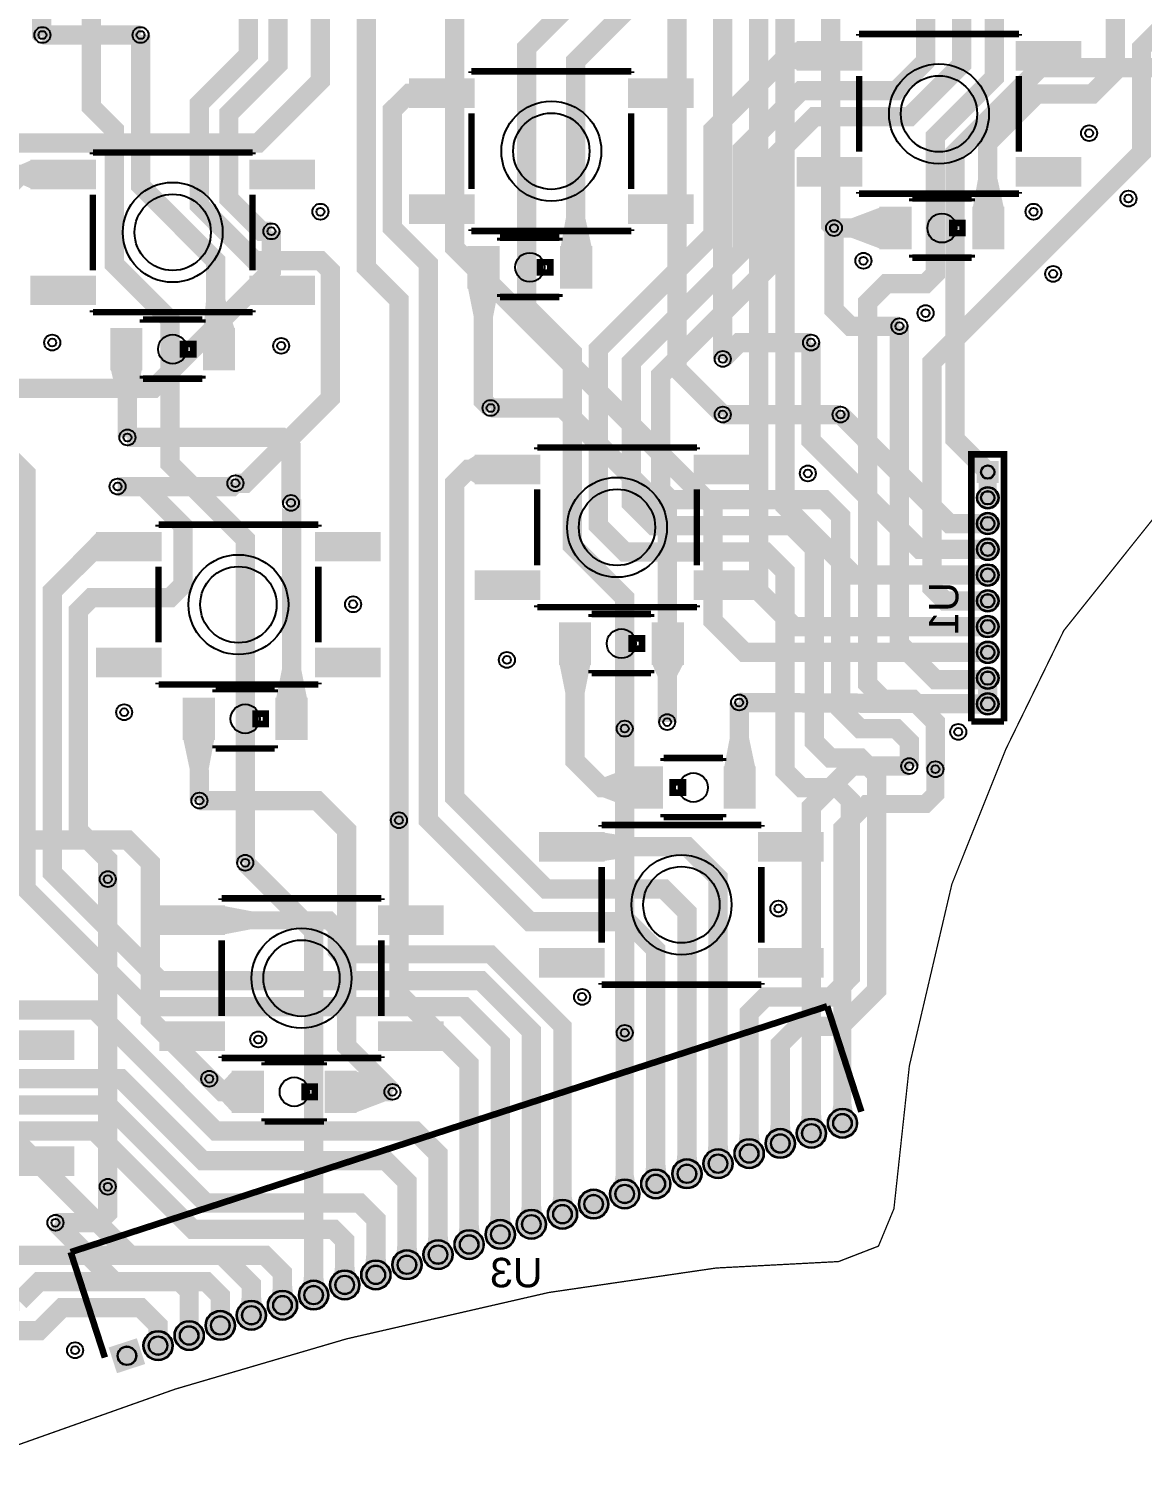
# Model space of a CAD drawing. Header units: millimetres. Extents: x 104 to 238, y -127 to -30.
# Drawn here: x 141.7 to 184.9, y -122 to -65.8 of the extents above; entities that cross this region are included whole.
import ezdxf

# ---------------------------------------------------------------- set-up
doc = ezdxf.new("R2010")
doc.units = ezdxf.units.MM
for name, color, linetype, true_color in [('BoardOutLine', 7, 'Continuous', 0xff00ff), ('BottomLayer', 7, 'Continuous', 0x0000ff), ('BottomSilkLayer', 7, 'Continuous', 0x66cc33), ('BottomSolderMaskLayer', 7, 'Continuous', 0xaa00ff), ('Document', 7, 'Continuous', 0xffffff), ('Hole', 7, 'Continuous', 0x222222), ('Multi-Layer', 7, 'Continuous', 0xc0c0c0), ('TopLayer', 7, 'Continuous', 0xff0000), ('TopPasteMaskLayer', 7, 'Continuous', 0x808080), ('TopSilkLayer', 7, 'Continuous', 0xffcc00), ('TopSolderMaskLayer', 7, 'Continuous', 0x800080)]:
    doc.layers.add(name, color=color, linetype=linetype, true_color=true_color)
doc.styles.get("Standard").update_dxf_attribs({"font": 'arial.ttf'})

msp = doc.modelspace()

# ---------------------------------------------------------------- hatches: boundary and pattern name
at = {"layer": 'BottomLayer'}
for points in [[(173.716, -107.915), (172.891, -107.915), (172.953, -107.53), (173.653, -107.53)], [(172.508, -108.307), (171.683, -108.307), (171.72, -107.922), (172.47, -107.922)], [(159.222, -112.624), (158.397, -112.624), (158.434, -112.239), (159.184, -112.239)], [(153.182, -114.587), (152.357, -114.587), (152.395, -114.202), (153.145, -114.202)], [(150.766, -115.371), (149.941, -115.372), (149.978, -114.987), (150.728, -114.986)]]:
    msp.add_hatch(color=256, dxfattribs=at).paths.add_polyline_path(points)
at = {"layer": 'BottomSolderMaskLayer'}
for points in [[(178.518, -82.578), (178.518, -83.428), (179.368, -83.428), (179.368, -82.578)], [(178.518, -84.003, 1), (179.369, -84.003, 1)], [(178.518, -85.003, 1), (179.369, -85.003, 1)], [(178.518, -86.003, 1), (179.369, -86.003, 1)], [(178.518, -87.003, 1), (179.369, -87.003, 1)], [(178.518, -88.003, 1), (179.369, -88.003, 1)], [(178.518, -89.003, 1), (179.369, -89.003, 1)], [(178.518, -90.003, 1), (179.369, -90.003, 1)], [(178.518, -91.003, 1), (179.369, -91.003, 1)], [(178.518, -92.003, 1), (179.369, -92.003, 1)], [(172.728, -108.279, 1), (173.878, -108.279, 1)], [(171.52, -108.671, 1), (172.671, -108.671, 1)], [(169.105, -109.456, 1), (170.255, -109.456, 1)], [(170.312, -109.064, 1), (171.462, -109.064, 1)], [(167.897, -109.849, 1), (169.047, -109.849, 1)], [(165.481, -110.633, 1), (166.631, -110.633, 1)], [(166.689, -110.241, 1), (167.839, -110.241, 1)], [(164.273, -111.026, 1), (165.423, -111.026, 1)], [(163.066, -111.418, 1), (164.216, -111.418, 1)], [(160.65, -112.203, 1), (161.8, -112.203, 1)], [(161.858, -111.811, 1), (163.008, -111.811, 1)], [(159.442, -112.596, 1), (160.592, -112.596, 1)], [(157.026, -113.381, 1), (158.176, -113.381, 1)], [(158.234, -112.988, 1), (159.384, -112.988, 1)], [(155.818, -113.773, 1), (156.968, -113.773, 1)], [(153.403, -114.558, 1), (154.553, -114.558, 1)], [(154.611, -114.166, 1), (155.761, -114.166, 1)], [(152.195, -114.95, 1), (153.345, -114.95, 1)], [(150.987, -115.343, 1), (152.137, -115.343, 1)], [(148.571, -116.128, 1), (149.721, -116.128, 1)], [(149.779, -115.735, 1), (150.929, -115.735, 1)], [(147.364, -116.52, 1), (148.514, -116.52, 1)], [(145.137, -117.983), (146.231, -117.626), (145.908, -116.627), (144.814, -116.984)], [(146.156, -116.913, 1), (147.306, -116.913, 1)]]:
    msp.add_hatch(color=256, dxfattribs=at).paths.add_polyline_path(points)
at = {"layer": 'Document'}
for points in [[(175.815, -73.433), (175.815, -73.633), (174.915, -73.633), (174.915, -73.433)], [(175.265, -73.033), (175.465, -73.033), (175.465, -73.933), (175.265, -73.933)], [(179.416, -73.433), (179.416, -73.633), (178.516, -73.633), (178.516, -73.433)], [(159.263, -74.557), (159.463, -74.557), (159.463, -75.457), (159.263, -75.457)], [(159.813, -74.957), (159.813, -75.157), (158.913, -75.157), (158.913, -74.957)], [(163.414, -74.957), (163.414, -75.157), (162.514, -75.157), (162.514, -74.957)], [(145.398, -77.732), (145.598, -77.732), (145.598, -78.632), (145.398, -78.632)], [(145.948, -78.132), (145.948, -78.332), (145.048, -78.332), (145.048, -78.132)], [(149.548, -78.132), (149.548, -78.332), (148.648, -78.332), (148.648, -78.132)], [(162.819, -89.162), (163.019, -89.162), (163.019, -90.062), (162.819, -90.062)], [(163.369, -89.562), (163.369, -89.762), (162.469, -89.762), (162.469, -89.562)], [(166.97, -89.562), (166.97, -89.762), (166.07, -89.762), (166.07, -89.562)], [(148.214, -92.083), (148.414, -92.083), (148.414, -92.983), (148.214, -92.983)], [(148.764, -92.483), (148.764, -92.683), (147.864, -92.683), (147.864, -92.483)], [(152.364, -92.483), (152.364, -92.683), (151.464, -92.683), (151.464, -92.483)], [(169.413, -95.75), (169.213, -95.75), (169.213, -94.85), (169.413, -94.85)], [(165.263, -95.35), (165.263, -95.15), (166.163, -95.15), (166.163, -95.35)], [(168.863, -95.35), (168.863, -95.15), (169.763, -95.15), (169.763, -95.35)], [(150.119, -106.561), (150.319, -106.561), (150.319, -107.461), (150.119, -107.461)], [(150.669, -106.961), (150.669, -107.161), (149.769, -107.161), (149.769, -106.961)], [(154.269, -106.961), (154.269, -107.161), (153.369, -107.161), (153.369, -106.961)]]:
    msp.add_hatch(color=256, dxfattribs=at).paths.add_polyline_path(points)
at = {"layer": 'Multi-Layer'}
for points in [[(178.543, -82.603), (178.543, -83.403), (179.343, -83.403), (179.343, -82.603)], [(178.543, -84.003, 1), (179.343, -84.003, 1)], [(178.543, -85.003, 1), (179.343, -85.003, 1)], [(178.543, -86.003, 1), (179.343, -86.003, 1)], [(178.543, -87.003, 1), (179.343, -87.003, 1)], [(178.543, -88.003, 1), (179.343, -88.003, 1)], [(178.543, -89.003, 1), (179.343, -89.003, 1)], [(178.543, -90.003, 1), (179.343, -90.003, 1)], [(178.543, -91.003, 1), (179.343, -91.003, 1)], [(178.543, -92.003, 1), (179.343, -92.003, 1)], [(172.753, -108.279, 1), (173.853, -108.279, 1)], [(171.546, -108.671, 1), (172.646, -108.671, 1)], [(169.13, -109.456, 1), (170.23, -109.456, 1)], [(170.337, -109.064, 1), (171.437, -109.064, 1)], [(167.922, -109.849, 1), (169.022, -109.849, 1)], [(165.506, -110.633, 1), (166.606, -110.633, 1)], [(166.714, -110.241, 1), (167.814, -110.241, 1)], [(164.298, -111.026, 1), (165.398, -111.026, 1)], [(163.091, -111.418, 1), (164.191, -111.418, 1)], [(160.675, -112.203, 1), (161.775, -112.203, 1)], [(161.883, -111.811, 1), (162.983, -111.811, 1)], [(159.467, -112.596, 1), (160.567, -112.596, 1)], [(157.051, -113.381, 1), (158.151, -113.381, 1)], [(158.259, -112.988, 1), (159.359, -112.988, 1)], [(155.843, -113.773, 1), (156.943, -113.773, 1)], [(153.428, -114.558, 1), (154.528, -114.558, 1)], [(154.636, -114.166, 1), (155.736, -114.166, 1)], [(152.22, -114.95, 1), (153.32, -114.95, 1)], [(151.012, -115.343, 1), (152.112, -115.343, 1)], [(148.596, -116.128, 1), (149.696, -116.128, 1)], [(149.804, -115.735, 1), (150.904, -115.735, 1)], [(147.389, -116.52, 1), (148.489, -116.52, 1)], [(145.154, -117.951), (146.2, -117.611), (145.891, -116.66), (144.845, -117)], [(146.181, -116.913, 1), (147.281, -116.913, 1)]]:
    msp.add_hatch(color=256, dxfattribs=at).paths.add_polyline_path(points)
at = {"layer": 'TopLayer'}
for points in [[(171.55, -67.4), (171.55, -66.3), (171.148, -66.475), (171.148, -67.225)], [(171.55, -66.3), (174.05, -66.3), (174.05, -67.4), (171.55, -67.4)], [(180.05, -66.3), (182.55, -66.3), (182.55, -67.4), (180.05, -67.4)], [(156.5, -68.85), (156.5, -67.75), (156.49, -67.926), (156.49, -68.676)], [(156.5, -67.75), (159, -67.75), (159, -68.85), (156.5, -68.85)], [(165, -67.75), (167.5, -67.75), (167.5, -68.85), (165, -68.85)], [(141.8, -72), (141.8, -70.9), (141.402, -71.075), (141.402, -71.825)], [(141.8, -70.9), (144.3, -70.9), (144.3, -72), (141.8, -72)], [(150.3, -70.9), (152.8, -70.9), (152.8, -72), (150.3, -72)], [(171.55, -70.8), (174.05, -70.8), (174.05, -71.9), (171.55, -71.9)], [(180.05, -70.8), (182.55, -70.8), (182.55, -71.9), (180.05, -71.9)], [(178.365, -72.733), (179.565, -72.733), (179.318, -71.608), (178.568, -71.608)], [(156.5, -72.25), (159, -72.25), (159, -73.35), (156.5, -73.35)], [(165, -72.25), (167.5, -72.25), (167.5, -73.35), (165, -73.35)], [(174.765, -74.333), (174.765, -72.733), (173.64, -73.158), (173.64, -73.908)], [(175.965, -74.333), (174.765, -74.333), (174.765, -72.733), (175.965, -72.733)], [(178.365, -72.733), (179.565, -72.733), (179.565, -74.333), (178.365, -74.333)], [(162.363, -74.257), (163.563, -74.257), (163.316, -73.132), (162.566, -73.132)], [(159.963, -75.857), (158.763, -75.857), (158.763, -74.257), (159.963, -74.257)], [(162.363, -74.257), (163.563, -74.257), (163.563, -75.857), (162.363, -75.857)], [(141.8, -75.4), (144.3, -75.4), (144.3, -76.5), (141.8, -76.5)], [(150.3, -75.4), (152.8, -75.4), (152.8, -76.5), (150.3, -76.5)], [(148.498, -77.432), (149.698, -77.432), (149.346, -76.307), (148.596, -76.307)], [(159.963, -75.857), (158.763, -75.857), (158.987, -76.982), (159.738, -76.982)], [(146.098, -79.032), (144.898, -79.032), (144.898, -77.432), (146.098, -77.432)], [(148.498, -77.432), (149.698, -77.432), (149.698, -79.032), (148.498, -79.032)], [(146.098, -79.032), (144.898, -79.032), (145.167, -80.157), (145.917, -80.157)], [(159.05, -83.45), (159.05, -82.35), (158.781, -82.526), (158.781, -83.276)], [(159.05, -82.35), (161.55, -82.35), (161.55, -83.45), (159.05, -83.45)], [(167.55, -82.35), (170.05, -82.35), (170.05, -83.45), (167.55, -83.45)], [(144.35, -86.45), (144.35, -85.35), (143.225, -86.496), (143.225, -87.557)], [(144.35, -85.35), (146.85, -85.35), (146.85, -86.45), (144.35, -86.45)], [(152.85, -85.35), (155.35, -85.35), (155.35, -86.45), (152.85, -86.45)], [(159.05, -86.85), (161.55, -86.85), (161.55, -87.95), (159.05, -87.95)], [(167.55, -86.85), (170.05, -86.85), (170.05, -87.95), (167.55, -87.95)], [(163.519, -90.462), (162.319, -90.462), (162.319, -88.862), (163.519, -88.862)], [(165.919, -88.862), (167.119, -88.862), (167.119, -90.462), (165.919, -90.462)], [(144.35, -89.85), (146.85, -89.85), (146.85, -90.95), (144.35, -90.95)], [(152.85, -89.85), (155.35, -89.85), (155.35, -90.95), (152.85, -90.95)], [(151.314, -91.783), (152.514, -91.783), (152.29, -90.658), (151.54, -90.658)], [(163.519, -90.462), (162.319, -90.462), (162.544, -91.587), (163.294, -91.587)], [(167.119, -90.462), (165.919, -90.462), (166.122, -90.932), (166.872, -90.932)], [(148.914, -93.383), (147.714, -93.383), (147.714, -91.783), (148.914, -91.783)], [(151.314, -91.783), (152.514, -91.783), (152.514, -93.383), (151.314, -93.383)], [(148.914, -93.383), (147.714, -93.383), (147.952, -94.508), (148.702, -94.508)], [(168.713, -94.45), (169.913, -94.45), (169.676, -93.325), (168.926, -93.325)], [(165.113, -96.05), (165.113, -94.45), (163.988, -94.875), (163.988, -95.625)], [(166.313, -96.05), (165.113, -96.05), (165.113, -94.45), (166.313, -94.45)], [(168.713, -94.45), (169.913, -94.45), (169.913, -96.05), (168.713, -96.05)], [(161.55, -97), (164.05, -97), (164.05, -98.1), (161.55, -98.1)], [(164.05, -97), (164.05, -98.1), (165.175, -97.924), (165.175, -97.174)], [(170.05, -97), (172.55, -97), (172.55, -98.1), (170.05, -98.1)], [(146.8, -99.85), (149.3, -99.85), (149.3, -100.95), (146.8, -100.95)], [(149.3, -99.85), (149.3, -100.95), (150.35, -100.749), (150.35, -100.049)], [(155.3, -99.85), (157.8, -99.85), (157.8, -100.95), (155.3, -100.95)], [(161.55, -101.5), (164.05, -101.5), (164.05, -102.6), (161.55, -102.6)], [(170.05, -101.5), (172.55, -101.5), (172.55, -102.6), (170.05, -102.6)], [(146.8, -104.35), (149.3, -104.35), (149.3, -105.45), (146.8, -105.45)], [(155.3, -104.35), (157.8, -104.35), (157.8, -105.45), (155.3, -105.45)], [(140.95, -104.7), (143.45, -104.7), (143.45, -105.8), (140.95, -105.8)], [(149.619, -107.861), (149.619, -106.261), (149.225, -106.686), (149.225, -107.436)], [(150.819, -107.861), (149.619, -107.861), (149.619, -106.261), (150.819, -106.261)], [(153.219, -106.261), (154.419, -106.261), (154.419, -107.861), (153.219, -107.861)], [(154.419, -106.261), (154.419, -107.861), (155.544, -107.436), (155.544, -106.686)], [(171.3, -108.7), (170.475, -108.7), (170.513, -108.315), (171.263, -108.315)], [(170.092, -109.092), (169.267, -109.092), (169.305, -108.707), (170.055, -108.707)], [(140.95, -109.2), (143.45, -109.2), (143.45, -110.3), (140.95, -110.3)], [(167.677, -109.877), (166.852, -109.877), (166.889, -109.492), (167.639, -109.492)], [(168.884, -109.485), (168.059, -109.485), (168.097, -109.1), (168.847, -109.1)], [(166.469, -110.27), (165.644, -110.27), (165.681, -109.885), (166.431, -109.885)], [(165.261, -110.662), (164.436, -110.662), (164.498, -110.277), (165.198, -110.277)], [(162.845, -111.447), (162.02, -111.447), (162.083, -111.062), (162.783, -111.062)], [(161.637, -111.839), (160.812, -111.84), (160.85, -111.455), (161.6, -111.454)], [(160.43, -112.232), (159.605, -112.232), (159.642, -111.847), (160.392, -111.847)], [(158.014, -113.017), (157.189, -113.017), (157.226, -112.632), (157.976, -112.632)], [(155.598, -113.802), (154.773, -113.802), (154.811, -113.417), (155.561, -113.417)], [(156.806, -113.409), (155.981, -113.409), (156.018, -113.024), (156.768, -113.024)], [(154.39, -114.194), (153.565, -114.194), (153.603, -113.809), (154.353, -113.809)], [(151.975, -114.979), (151.15, -114.979), (151.187, -114.594), (151.937, -114.594)]]:
    msp.add_hatch(color=256, dxfattribs=at).paths.add_polyline_path(points)
at = {"layer": 'TopPasteMaskLayer'}
for points in [[(171.55, -66.3), (174.05, -66.3), (174.05, -67.4), (171.55, -67.4)], [(180.05, -66.3), (182.55, -66.3), (182.55, -67.4), (180.05, -67.4)], [(156.5, -67.75), (159, -67.75), (159, -68.85), (156.5, -68.85)], [(165, -67.75), (167.5, -67.75), (167.5, -68.85), (165, -68.85)], [(141.8, -70.9), (144.3, -70.9), (144.3, -72), (141.8, -72)], [(150.3, -70.9), (152.8, -70.9), (152.8, -72), (150.3, -72)], [(171.55, -70.8), (174.05, -70.8), (174.05, -71.9), (171.55, -71.9)], [(180.05, -70.8), (182.55, -70.8), (182.55, -71.9), (180.05, -71.9)], [(156.5, -72.25), (159, -72.25), (159, -73.35), (156.5, -73.35)], [(165, -72.25), (167.5, -72.25), (167.5, -73.35), (165, -73.35)], [(175.965, -74.333), (174.765, -74.333), (174.765, -72.733), (175.965, -72.733)], [(178.365, -72.733), (179.565, -72.733), (179.565, -74.333), (178.365, -74.333)], [(159.963, -75.857), (158.763, -75.857), (158.763, -74.257), (159.963, -74.257)], [(162.363, -74.257), (163.563, -74.257), (163.563, -75.857), (162.363, -75.857)], [(141.8, -75.4), (144.3, -75.4), (144.3, -76.5), (141.8, -76.5)], [(150.3, -75.4), (152.8, -75.4), (152.8, -76.5), (150.3, -76.5)], [(146.098, -79.032), (144.898, -79.032), (144.898, -77.432), (146.098, -77.432)], [(148.498, -77.432), (149.698, -77.432), (149.698, -79.032), (148.498, -79.032)], [(159.05, -82.35), (161.55, -82.35), (161.55, -83.45), (159.05, -83.45)], [(167.55, -82.35), (170.05, -82.35), (170.05, -83.45), (167.55, -83.45)], [(144.35, -85.35), (146.85, -85.35), (146.85, -86.45), (144.35, -86.45)], [(152.85, -85.35), (155.35, -85.35), (155.35, -86.45), (152.85, -86.45)], [(159.05, -86.85), (161.55, -86.85), (161.55, -87.95), (159.05, -87.95)], [(167.55, -86.85), (170.05, -86.85), (170.05, -87.95), (167.55, -87.95)], [(163.519, -90.462), (162.319, -90.462), (162.319, -88.862), (163.519, -88.862)], [(165.919, -88.862), (167.119, -88.862), (167.119, -90.462), (165.919, -90.462)], [(144.35, -89.85), (146.85, -89.85), (146.85, -90.95), (144.35, -90.95)], [(152.85, -89.85), (155.35, -89.85), (155.35, -90.95), (152.85, -90.95)], [(148.914, -93.383), (147.714, -93.383), (147.714, -91.783), (148.914, -91.783)], [(151.314, -91.783), (152.514, -91.783), (152.514, -93.383), (151.314, -93.383)], [(166.313, -96.05), (165.113, -96.05), (165.113, -94.45), (166.313, -94.45)], [(168.713, -94.45), (169.913, -94.45), (169.913, -96.05), (168.713, -96.05)], [(161.55, -97), (164.05, -97), (164.05, -98.1), (161.55, -98.1)], [(170.05, -97), (172.55, -97), (172.55, -98.1), (170.05, -98.1)], [(146.8, -99.85), (149.3, -99.85), (149.3, -100.95), (146.8, -100.95)], [(155.3, -99.85), (157.8, -99.85), (157.8, -100.95), (155.3, -100.95)], [(161.55, -101.5), (164.05, -101.5), (164.05, -102.6), (161.55, -102.6)], [(170.05, -101.5), (172.55, -101.5), (172.55, -102.6), (170.05, -102.6)], [(146.8, -104.35), (149.3, -104.35), (149.3, -105.45), (146.8, -105.45)], [(155.3, -104.35), (157.8, -104.35), (157.8, -105.45), (155.3, -105.45)], [(140.95, -104.7), (143.45, -104.7), (143.45, -105.8), (140.95, -105.8)], [(150.819, -107.861), (149.619, -107.861), (149.619, -106.261), (150.819, -106.261)], [(153.219, -106.261), (154.419, -106.261), (154.419, -107.861), (153.219, -107.861)], [(140.95, -109.2), (143.45, -109.2), (143.45, -110.3), (140.95, -110.3)]]:
    msp.add_hatch(color=256, dxfattribs=at).paths.add_polyline_path(points)
at = {"layer": 'TopSolderMaskLayer'}
for points in [[(171.525, -66.275), (174.075, -66.275), (174.075, -67.425), (171.525, -67.425)], [(180.025, -66.275), (182.575, -66.275), (182.575, -67.425), (180.025, -67.425)], [(156.475, -67.725), (159.025, -67.725), (159.025, -68.875), (156.475, -68.875)], [(164.975, -67.725), (167.525, -67.725), (167.525, -68.875), (164.975, -68.875)], [(171.525, -70.775), (174.075, -70.775), (174.075, -71.925), (171.525, -71.925)], [(180.025, -70.775), (182.575, -70.775), (182.575, -71.925), (180.025, -71.925)], [(141.775, -70.875), (144.325, -70.875), (144.325, -72.025), (141.775, -72.025)], [(150.275, -70.875), (152.825, -70.875), (152.825, -72.025), (150.275, -72.025)], [(156.475, -72.225), (159.025, -72.225), (159.025, -73.375), (156.475, -73.375)], [(164.975, -72.225), (167.525, -72.225), (167.525, -73.375), (164.975, -73.375)], [(175.991, -74.359), (174.74, -74.359), (174.74, -72.708), (175.991, -72.708)], [(178.34, -72.708), (179.591, -72.708), (179.591, -74.359), (178.34, -74.359)], [(159.989, -75.883), (158.738, -75.883), (158.738, -74.232), (159.989, -74.232)], [(162.338, -74.232), (163.589, -74.232), (163.589, -75.883), (162.338, -75.883)], [(141.775, -75.375), (144.325, -75.375), (144.325, -76.525), (141.775, -76.525)], [(150.275, -75.375), (152.825, -75.375), (152.825, -76.525), (150.275, -76.525)], [(146.124, -79.058), (144.873, -79.058), (144.873, -77.407), (146.124, -77.407)], [(148.473, -77.407), (149.724, -77.407), (149.724, -79.058), (148.473, -79.058)], [(159.025, -82.325), (161.575, -82.325), (161.575, -83.475), (159.025, -83.475)], [(167.525, -82.325), (170.075, -82.325), (170.075, -83.475), (167.525, -83.475)], [(178.518, -82.578), (178.518, -83.428), (179.368, -83.428), (179.368, -82.578)], [(178.518, -84.003, 1), (179.369, -84.003, 1)], [(178.518, -85.003, 1), (179.369, -85.003, 1)], [(144.325, -85.325), (146.875, -85.325), (146.875, -86.475), (144.325, -86.475)], [(152.825, -85.325), (155.375, -85.325), (155.375, -86.475), (152.825, -86.475)], [(178.518, -86.003, 1), (179.369, -86.003, 1)], [(159.025, -86.825), (161.575, -86.825), (161.575, -87.975), (159.025, -87.975)], [(167.525, -86.825), (170.075, -86.825), (170.075, -87.975), (167.525, -87.975)], [(178.518, -87.003, 1), (179.369, -87.003, 1)], [(178.518, -88.003, 1), (179.369, -88.003, 1)], [(178.518, -89.003, 1), (179.369, -89.003, 1)], [(163.545, -90.488), (162.294, -90.488), (162.294, -88.837), (163.545, -88.837)], [(165.894, -88.837), (167.145, -88.837), (167.145, -90.488), (165.894, -90.488)], [(144.325, -89.825), (146.875, -89.825), (146.875, -90.975), (144.325, -90.975)], [(152.825, -89.825), (155.375, -89.825), (155.375, -90.975), (152.825, -90.975)], [(178.518, -90.003, 1), (179.369, -90.003, 1)], [(178.518, -91.003, 1), (179.369, -91.003, 1)], [(148.94, -93.409), (147.689, -93.409), (147.689, -91.758), (148.94, -91.758)], [(151.289, -91.758), (152.54, -91.758), (152.54, -93.409), (151.289, -93.409)], [(178.518, -92.003, 1), (179.369, -92.003, 1)], [(166.339, -96.076), (165.088, -96.076), (165.088, -94.425), (166.339, -94.425)], [(168.688, -94.425), (169.939, -94.425), (169.939, -96.076), (168.688, -96.076)], [(161.525, -96.975), (164.075, -96.975), (164.075, -98.125), (161.525, -98.125)], [(170.025, -96.975), (172.575, -96.975), (172.575, -98.125), (170.025, -98.125)], [(146.775, -99.825), (149.325, -99.825), (149.325, -100.975), (146.775, -100.975)], [(155.275, -99.825), (157.825, -99.825), (157.825, -100.975), (155.275, -100.975)], [(161.525, -101.475), (164.075, -101.475), (164.075, -102.625), (161.525, -102.625)], [(170.025, -101.475), (172.575, -101.475), (172.575, -102.625), (170.025, -102.625)], [(146.775, -104.325), (149.325, -104.325), (149.325, -105.475), (146.775, -105.475)], [(155.275, -104.325), (157.825, -104.325), (157.825, -105.475), (155.275, -105.475)], [(140.925, -104.675), (143.475, -104.675), (143.475, -105.825), (140.925, -105.825)], [(150.845, -107.887), (149.594, -107.887), (149.594, -106.236), (150.845, -106.236)], [(153.194, -106.236), (154.445, -106.236), (154.445, -107.887), (153.194, -107.887)], [(172.728, -108.279, 1), (173.878, -108.279, 1)], [(171.52, -108.671, 1), (172.671, -108.671, 1)], [(169.105, -109.456, 1), (170.255, -109.456, 1)], [(170.312, -109.064, 1), (171.462, -109.064, 1)], [(140.925, -109.175), (143.475, -109.175), (143.475, -110.325), (140.925, -110.325)], [(167.897, -109.849, 1), (169.047, -109.849, 1)], [(165.481, -110.633, 1), (166.631, -110.633, 1)], [(166.689, -110.241, 1), (167.839, -110.241, 1)], [(164.273, -111.026, 1), (165.423, -111.026, 1)], [(163.066, -111.418, 1), (164.216, -111.418, 1)], [(160.65, -112.203, 1), (161.8, -112.203, 1)], [(161.858, -111.811, 1), (163.008, -111.811, 1)], [(159.442, -112.596, 1), (160.592, -112.596, 1)], [(157.026, -113.381, 1), (158.176, -113.381, 1)], [(158.234, -112.988, 1), (159.384, -112.988, 1)], [(155.818, -113.773, 1), (156.968, -113.773, 1)], [(153.403, -114.558, 1), (154.553, -114.558, 1)], [(154.611, -114.166, 1), (155.761, -114.166, 1)], [(152.195, -114.95, 1), (153.345, -114.95, 1)], [(150.987, -115.343, 1), (152.137, -115.343, 1)], [(148.571, -116.128, 1), (149.721, -116.128, 1)], [(149.779, -115.735, 1), (150.929, -115.735, 1)], [(147.364, -116.52, 1), (148.514, -116.52, 1)], [(145.137, -117.983), (146.231, -117.626), (145.908, -116.627), (144.814, -116.984)], [(146.156, -116.913, 1), (147.306, -116.913, 1)]]:
    msp.add_hatch(color=256, dxfattribs=at).paths.add_polyline_path(points)

# ---------------------------------------------------------------- linework, layer by layer
at = {"layer": 'BoardOutLine', "const_width": 0.05}
msp.add_lwpolyline([(186.1, -83.9), (181.9, -89.15), (179.65, -93.75), (177.55, -99), (175.9, -106.05), (175.3, -111.6), (174.7, -113.05), (173.15, -113.65), (168.4, -113.9), (161.9, -114.85), (154.05, -116.65), (147.4, -118.6), (137.95, -121.95)], dxfattribs=at)
at = {"layer": 'BottomLayer'}
for points, const_width in [([(178.943, -83.002), (177.673, -81.735), (177.673, -70.612), (180.975, -67.31), (186.309, -67.31), (187.833, -65.786), (187.833, -52.832), (189.484, -51.181), (193.929, -51.181), (195.326, -49.784), (195.326, -42.291), (132.334, -42.291), (127.381, -47.244), (127.381, -55.245)], 0.75), ([(178.943, -87.003), (173.744, -87.003), (171.069, -84.328), (171.069, -58.166), (180.086, -49.149), (191.262, -49.149), (192.405, -48.006), (192.405, -45.339), (191.008, -43.942), (176.276, -43.942)], 0.75), ([(178.943, -89.004), (171.427, -89.004), (170.053, -87.63), (170.053, -56.769), (178.943, -47.879), (189.23, -47.879)], 0.75), ([(168.656, -78.613), (168.656, -56.769), (168.021, -56.134), (152.527, -56.134), (148.463, -60.198), (148.463, -62.103)], 0.75), ([(168.656, -80.772), (166.878, -78.994), (166.878, -59.944), (165.227, -58.293), (155.194, -58.293), (153.035, -60.452), (153.035, -67.818), (150.622, -70.231), (136.398, -70.231), (133.604, -67.437), (132.207, -67.437)], 0.75), ([(178.943, -90.003), (169.505, -90.003), (168.275, -88.773), (168.275, -84.328), (158.242, -74.295), (158.242, -61.976), (160.02, -60.198), (163.703, -60.198)], 0.75), ([(172.974, -73.533), (172.847, -73.406), (172.847, -64.643)], 0.75), ([(146.05, -66.04), (142.24, -66.04)], 0.75), ([(151.13, -73.66), (151.13, -75.184), (146.558, -79.756), (143.891, -79.756)], 0.75), ([(175.514, -77.343), (173.609, -77.343), (172.974, -76.708), (172.974, -73.533)], 0.75), ([(178.943, -86.002), (176.302, -86.002), (172.085, -81.786), (172.085, -77.978)], 0.75), ([(143.891, -79.756), (128.778, -79.756), (125.349, -83.185), (125.349, -107.95), (132.588, -115.189), (141.351, -115.189)], 0.75), ([(166.497, -92.71), (166.497, -84.582), (162.433, -80.518), (159.639, -80.518)], 0.75), ([(178.943, -85.004), (177.46, -85.004), (173.228, -80.772)], 0.75), ([(145.542, -81.661), (151.511, -81.661), (151.892, -82.042), (151.892, -84.201)], 0.75), ([(149.733, -83.439), (149.606, -83.566), (145.161, -83.566)], 0.75), ([(178.943, -83.003), (178.943, -84.003)], 0.7), ([(178.943, -92.075), (178.943, -91.074)], 0.75), ([(178.943, -92.004), (178.943, -92.004), (169.291, -91.948)], 0.75), ([(164.848, -104.775), (164.848, -92.964)], 0.75), ([(175.895, -94.42), (173.678, -94.42), (172.096, -96.002), (172.096, -108.672)], 0.75), ([(173.302, -108.278), (173.302, -96.828), (174.244, -95.885), (176.53, -95.885), (176.911, -95.504), (176.911, -94.542)], 0.7), ([(155.829, -107.061), (154.051, -105.283), (154.051, -96.901), (152.908, -95.758), (148.336, -95.758)], 0.75), ([(158.809, -112.987), (158.809, -105.977), (156.083, -103.251), (156.083, -96.52)], 0.75), ([(148.717, -106.553), (146.431, -104.267), (146.431, -98.171), (145.542, -97.282), (131.699, -97.282), (130.89, -98.092)], 0.75), ([(150.114, -98.171), (152.771, -100.828), (152.771, -114.95)], 0.75), ([(144.78, -98.806), (144.78, -110.744)], 0.75), ([(135.636, -102.997), (135.636, -103.378), (145.669, -113.411), (149.225, -113.411), (150.353, -114.539), (150.354, -115.735)], 0.75), ([(142.748, -112.141), (145.034, -114.427), (148.59, -114.427), (149.147, -114.983), (149.147, -116.129)], 0.75)]:
    msp.add_lwpolyline(points, dxfattribs=dict(at, const_width=const_width))
at = {"layer": 'BottomSilkLayer', "const_width": 0.254}
for points in [[(178.308, -92.686), (178.308, -82.32), (179.578, -82.32), (179.578, -92.686)], [(178.308, -92.686), (179.578, -92.686)], [(143.338, -113.283), (172.707, -103.741)], [(172.707, -103.741), (174.036, -107.831)], [(143.338, -113.283), (144.667, -117.373)]]:
    msp.add_lwpolyline(points, dxfattribs=at)
at = {"layer": 'BottomSolderMaskLayer'}
for centre, radius in [((178.943, -83.003), 0.266), ((178.943, -84.003), 0.425), ((178.943, -84.003), 0.266), ((178.943, -85.003), 0.425), ((178.943, -85.003), 0.266), ((178.943, -86.003), 0.425), ((178.943, -86.003), 0.266), ((178.943, -87.003), 0.425), ((178.943, -87.003), 0.266), ((178.943, -88.003), 0.425), ((178.943, -88.003), 0.266), ((178.943, -89.003), 0.425), ((178.943, -89.003), 0.266), ((178.943, -90.003), 0.425), ((178.943, -90.003), 0.266), ((178.943, -91.003), 0.425), ((178.943, -91.003), 0.266), ((178.943, -92.003), 0.425), ((178.943, -92.003), 0.266), ((173.303, -108.279), 0.575), ((172.096, -108.671), 0.575), ((172.095, -108.671), 0.366), ((173.303, -108.279), 0.366), ((169.68, -109.456), 0.575), ((170.887, -109.064), 0.575), ((170.888, -109.064), 0.366), ((168.472, -109.849), 0.575), ((168.472, -109.849), 0.366), ((169.68, -109.456), 0.366), ((166.056, -110.633), 0.575), ((167.264, -110.241), 0.575), ((167.264, -110.241), 0.366), ((164.848, -111.026), 0.575), ((166.056, -110.634), 0.366), ((163.641, -111.418), 0.575), ((163.64, -111.418), 0.366), ((164.848, -111.026), 0.366), ((161.225, -112.203), 0.575), ((162.433, -111.811), 0.575), ((162.433, -111.811), 0.366), ((160.017, -112.596), 0.575), ((160.017, -112.596), 0.366), ((161.225, -112.203), 0.366), ((157.601, -113.381), 0.575), ((158.809, -112.988), 0.575), ((158.809, -112.988), 0.366), ((156.393, -113.773), 0.575), ((156.393, -113.773), 0.366), ((157.601, -113.381), 0.366), ((153.978, -114.558), 0.575), ((155.186, -114.166), 0.575), ((155.186, -114.166), 0.366), ((152.77, -114.95), 0.575), ((152.77, -114.95), 0.366), ((153.978, -114.558), 0.366), ((151.562, -115.343), 0.575), ((151.562, -115.343), 0.366), ((149.146, -116.128), 0.575), ((150.354, -115.735), 0.575), ((150.354, -115.735), 0.366), ((147.939, -116.52), 0.575), ((147.938, -116.52), 0.366), ((149.146, -116.128), 0.366), ((146.731, -116.913), 0.575), ((146.731, -116.913), 0.366), ((145.523, -117.305), 0.366)]:
    msp.add_circle(centre, radius, dxfattribs=at)
at = {"layer": 'Hole'}
for centre in [(142.24, -66.04), (146.05, -66.04), (182.88, -69.85), (184.404, -72.39), (153.035, -72.898), (180.721, -72.898), (151.13, -73.66), (172.974, -73.533), (174.117, -74.803), (181.483, -75.311), (176.53, -76.835), (175.514, -77.343), (142.621, -77.978), (151.511, -78.105), (172.085, -77.978), (168.656, -78.613), (159.639, -80.518), (168.656, -80.772), (173.228, -80.772), (145.542, -81.661), (171.958, -83.058), (145.161, -83.566), (149.733, -83.439), (151.892, -84.201), (154.305, -88.138), (160.274, -90.297), (169.291, -91.948), (145.415, -92.329), (166.497, -92.71), (164.848, -92.964), (177.8, -93.091), (175.895, -94.419), (176.911, -94.542), (148.336, -95.758), (156.083, -96.52), (150.114, -98.171), (144.78, -98.806), (170.815, -99.949), (163.195, -103.378), (150.622, -105.029), (164.848, -104.775), (148.717, -106.553), (155.829, -107.061), (144.78, -110.744), (142.748, -112.141), (143.51, -117.094)]:
    msp.add_circle(centre, 0.155, dxfattribs=at)
at = {"layer": 'Multi-Layer'}
for centre, radius in [((142.24, -66.04), 0.31), ((146.05, -66.04), 0.31), ((182.88, -69.85), 0.31), ((184.404, -72.39), 0.31), ((153.035, -72.898), 0.31), ((180.721, -72.898), 0.31), ((151.13, -73.66), 0.31), ((172.974, -73.533), 0.31), ((174.117, -74.803), 0.31), ((181.483, -75.311), 0.31), ((176.53, -76.835), 0.31), ((175.514, -77.343), 0.31), ((142.621, -77.978), 0.31), ((151.511, -78.105), 0.31), ((172.085, -77.978), 0.31), ((168.656, -78.613), 0.31), ((159.639, -80.518), 0.31), ((168.656, -80.772), 0.31), ((173.228, -80.772), 0.31), ((145.542, -81.661), 0.31), ((149.733, -83.439), 0.31), ((171.958, -83.058), 0.31), ((178.943, -83.003), 0.25), ((145.161, -83.566), 0.31), ((178.943, -84.003), 0.4), ((151.892, -84.201), 0.31), ((178.943, -84.003), 0.25), ((178.943, -85.003), 0.4), ((178.943, -85.003), 0.25), ((178.943, -86.003), 0.4), ((178.943, -86.003), 0.25), ((178.943, -87.003), 0.4), ((178.943, -87.003), 0.25), ((178.943, -88.003), 0.4), ((154.305, -88.138), 0.31), ((178.943, -88.003), 0.25), ((178.943, -89.003), 0.4), ((178.943, -89.003), 0.25), ((178.943, -90.003), 0.4), ((178.943, -90.003), 0.25), ((160.274, -90.297), 0.31), ((178.943, -91.003), 0.4), ((178.943, -91.003), 0.25), ((145.415, -92.329), 0.31), ((169.291, -91.948), 0.31), ((178.943, -92.003), 0.4), ((178.943, -92.003), 0.25), ((164.848, -92.964), 0.31), ((166.497, -92.71), 0.31), ((177.8, -93.091), 0.31), ((175.895, -94.419), 0.31), ((176.911, -94.542), 0.31), ((148.336, -95.758), 0.31), ((156.083, -96.52), 0.31), ((150.114, -98.171), 0.31), ((144.78, -98.806), 0.31), ((170.815, -99.949), 0.31), ((163.195, -103.378), 0.31), ((164.848, -104.775), 0.31), ((150.622, -105.029), 0.31), ((148.717, -106.553), 0.31), ((155.829, -107.061), 0.31), ((173.303, -108.279), 0.55), ((172.096, -108.671), 0.55), ((172.095, -108.671), 0.35), ((173.303, -108.279), 0.35), ((169.68, -109.456), 0.55), ((170.887, -109.064), 0.55), ((170.888, -109.064), 0.35), ((168.472, -109.849), 0.55), ((168.472, -109.849), 0.35), ((169.68, -109.456), 0.35), ((166.056, -110.633), 0.55), ((167.264, -110.241), 0.55), ((167.264, -110.241), 0.35), ((144.78, -110.744), 0.31), ((164.848, -111.026), 0.55), ((166.056, -110.634), 0.35), ((163.641, -111.418), 0.55), ((163.64, -111.418), 0.35), ((164.848, -111.026), 0.35), ((161.225, -112.203), 0.55), ((162.433, -111.811), 0.55), ((162.433, -111.811), 0.35), ((142.748, -112.141), 0.31), ((160.017, -112.596), 0.55), ((160.017, -112.596), 0.35), ((161.225, -112.203), 0.35), ((157.601, -113.381), 0.55), ((158.809, -112.988), 0.55), ((158.809, -112.988), 0.35), ((156.393, -113.773), 0.55), ((156.393, -113.773), 0.35), ((157.601, -113.381), 0.35), ((153.978, -114.558), 0.55), ((155.186, -114.166), 0.55), ((155.186, -114.166), 0.35), ((152.77, -114.95), 0.55), ((153.978, -114.558), 0.35), ((151.562, -115.343), 0.55), ((151.562, -115.343), 0.35), ((152.77, -114.95), 0.35), ((149.146, -116.128), 0.55), ((150.354, -115.735), 0.55), ((150.354, -115.735), 0.35), ((147.939, -116.52), 0.55), ((147.938, -116.52), 0.35), ((149.146, -116.128), 0.35), ((143.51, -117.094), 0.31), ((146.731, -116.913), 0.55), ((146.731, -116.913), 0.35), ((145.523, -117.305), 0.35)]:
    msp.add_circle(centre, radius, dxfattribs=at)
at = {"layer": 'TopLayer'}
for points, const_width in [([(167.75, -37.249), (167.79, -37.211), (170.307, -37.211), (171.831, -38.735), (171.831, -47.244), (171.069, -48.006), (154.051, -48.006), (150.241, -51.816), (150.241, -66.802), (148.336, -68.707), (148.336, -72.644), (150.495, -74.803), (153.035, -74.803), (153.416, -75.184), (153.416, -80.137), (150.114, -83.439), (149.733, -83.439)], 0.75), ([(183.251, -37.249), (183.211, -37.211), (179.832, -37.211), (178.816, -38.227), (178.816, -44.196), (173.99, -49.022), (154.559, -49.022), (151.384, -52.197), (151.384, -67.183), (149.479, -69.088), (149.479, -72.39), (150.749, -73.66), (151.13, -73.66)], 0.75), ([(152.85, -38.951), (152.812, -38.989), (148.209, -38.989), (144.145, -43.053), (144.145, -68.834), (145.034, -69.723), (145.034, -74.93), (147.193, -77.089), (147.193, -82.677), (150.114, -85.598), (150.114, -98.171)], 0.75), ([(176.911, -94.542), (176.911, -92.71), (176.022, -91.821), (174.879, -91.821), (174.277, -91.219), (174.277, -76.421), (175.006, -75.692), (176.53, -75.692), (176.911, -75.311), (176.911, -69.977), (179.197, -67.691), (179.197, -64.897), (183.769, -60.325), (196.342, -60.325), (197.993, -58.674), (197.993, -54.991), (198.501, -54.483), (204.089, -54.483), (206.375, -52.197), (206.375, -46.228), (212.052, -40.551), (214.049, -40.551)], 0.75), ([(220.114, -47.244), (220.114, -48.872), (212.344, -56.642), (212.344, -58.293), (211.455, -59.182), (209.931, -59.182), (205.74, -63.373), (198.247, -63.373), (195.834, -65.786), (185.674, -65.786), (184.912, -66.548), (184.912, -70.612), (176.784, -78.74), (176.784, -87.503), (177.285, -88.004), (178.943, -88.004)], 0.75), ([(164.849, -92.964), (164.849, -87.887), (162.814, -85.852), (162.814, -78.359), (161.036, -76.581), (161.036, -66.548), (167.005, -60.579), (167.005, -55.245), (170.3, -51.951)], 0.75), ([(156.083, -96.52), (156.083, -76.327), (154.813, -75.057), (154.813, -60.96), (152.527, -58.674), (152.527, -54.229), (153.205, -53.551), (155.25, -53.551)], 0.75), ([(201.1, -53.251), (197.701, -53.251), (196.977, -53.975), (196.977, -58.039), (195.707, -59.309), (183.261, -59.309), (177.927, -64.643), (177.927, -67.183), (175.895, -69.215), (172.212, -69.215), (170.561, -70.866), (170.561, -74.93), (166.243, -79.248), (166.243, -83.693), (166.624, -84.074), (172.593, -84.074), (173.228, -84.709), (173.228, -92.202), (173.99, -92.964), (175.387, -92.964), (175.895, -93.472), (175.895, -94.42)], 0.75), ([(139.451, -55.349), (136.271, -58.529), (136.271, -71.755), (135.128, -72.898), (128.143, -72.898), (125.349, -75.692), (125.349, -103.632), (130.302, -108.585), (144.272, -108.585), (148.082, -112.395), (153.543, -112.395), (153.978, -112.83), (153.978, -114.557)], 0.75), ([(186.5, -57.249), (183.797, -57.249), (176.53, -64.516), (176.53, -67.056), (175.387, -68.199), (171.704, -68.199), (169.418, -70.485), (169.418, -74.422), (165.1, -78.74), (165.1, -84.201), (165.989, -85.09), (171.323, -85.09), (172.212, -85.979), (172.212, -93.472), (172.847, -94.107), (173.99, -94.107), (174.625, -94.742), (174.625, -103.124), (173.228, -104.521), (171.577, -104.521), (170.886, -105.212), (170.886, -109.063)], 0.75), ([(122.901, -60.701), (125.725, -60.701), (127.635, -62.611), (133.985, -62.611), (135.001, -63.627), (135.001, -70.612), (133.858, -71.755), (127.508, -71.755), (124.206, -75.057), (124.206, -105.41), (132.207, -113.411), (150.876, -113.411), (151.562, -114.097), (151.562, -115.342)], 0.75), ([(142.24, -66.04), (142.217, -66.017), (142.217, -62.103)], 0.75), ([(178.966, -73.533), (178.943, -73.51), (178.943, -70.231), (180.848, -68.326), (183.007, -68.326), (183.896, -67.437), (183.896, -64.516)], 0.75), ([(162.964, -75.057), (162.941, -75.034), (162.941, -67.056), (164.973, -65.024)], 0.75), ([(149.098, -78.232), (148.971, -78.105), (148.971, -74.803), (146.05, -71.882), (146.05, -66.04)], 0.75), ([(172.799, -66.85), (171.148, -66.85), (168.275, -69.723), (168.275, -73.787), (163.83, -78.232), (163.83, -85.09), (164.846, -86.106), (170.307, -86.106), (171.069, -86.868), (171.069, -94.615), (171.704, -95.25), (173.101, -95.25), (173.609, -95.758), (173.609, -102.616), (172.847, -103.378), (170.307, -103.378), (169.68, -104.006), (169.68, -109.456)], 0.75), ([(157.75, -68.301), (156.49, -68.301), (155.829, -68.961), (155.829, -73.533), (157.226, -74.93), (157.226, -96.52), (161.163, -100.457), (164.973, -100.457), (166.055, -101.539), (166.055, -110.632)], 0.75), ([(146.731, -116.914), (146.731, -116.124), (146.05, -115.443), (143.002, -115.443), (142.113, -116.332), (133.35, -116.332), (123.19, -106.172), (123.19, -69.342)], 0.75), ([(143.051, -71.45), (141.402, -71.45), (140.462, -72.39), (140.462, -81.915), (141.605, -83.058), (141.605, -99.187), (146.177, -103.759), (158.623, -103.759), (160.018, -105.154), (160.018, -112.596)], 0.75), ([(172.974, -73.533), (175.364, -73.533)], 0.75), ([(159.639, -80.518), (159.362, -80.241), (159.362, -75.057)], 0.75), ([(128.6, -76.149), (126.619, -78.131), (126.619, -103.378), (130.81, -107.569), (144.78, -107.569), (148.59, -111.379), (154.559, -111.379), (155.187, -112.007), (155.187, -114.166)], 0.75), ([(178.943, -91.059), (176.911, -91.059), (175.514, -89.662), (175.514, -77.343)], 0.75), ([(145.499, -78.232), (145.542, -78.275), (145.542, -81.661)], 0.75), ([(172.085, -77.978), (169.291, -77.978), (168.656, -78.613)], 0.75), ([(173.228, -80.772), (173.101, -80.772), (168.656, -80.772)], 0.75), ([(160.3, -82.901), (158.781, -82.901), (158.242, -83.439), (158.242, -95.631), (161.798, -99.187), (166.37, -99.187), (167.264, -100.081), (167.264, -110.241)], 0.75), ([(178.943, -83.003), (178.943, -84.003)], 0.7), ([(145.161, -83.566), (146.177, -83.566), (147.701, -85.09), (147.701, -87.376), (147.193, -87.884), (144.145, -87.884), (143.637, -88.392), (143.637, -96.901), (144.78, -98.044), (144.78, -98.806)], 0.75), ([(151.892, -84.201), (151.915, -84.224), (151.915, -92.583)], 0.75), ([(145.601, -85.9), (144.351, -85.9), (142.621, -87.63), (142.621, -98.552), (146.812, -102.743), (159.258, -102.743), (161.224, -104.709), (161.224, -112.202)], 0.75), ([(165.712, -95.25), (163.957, -95.25), (162.918, -94.211), (162.918, -89.662)], 0.75), ([(166.52, -89.662), (166.497, -89.685), (166.497, -90.932), (166.497, -92.71)], 0.75), ([(131.199, -90.749), (128.58, -90.749), (127.762, -91.567), (127.762, -102.87), (131.445, -106.553), (145.288, -106.553), (148.463, -109.728), (155.575, -109.728), (156.393, -110.546), (156.393, -113.772)], 0.75), ([(178.943, -91.059), (178.943, -92.06)], 0.75), ([(169.291, -91.948), (169.314, -95.25)], 0.75), ([(148.336, -95.758), (148.313, -92.583)], 0.75), ([(162.799, -97.549), (167.275, -97.549), (168.471, -98.745), (168.471, -109.848)], 0.75), ([(148.049, -100.399), (153.358, -100.399), (153.67, -100.711), (153.67, -101.6), (153.797, -101.727), (159.639, -101.727), (162.433, -104.521), (162.433, -111.811)], 0.7), ([(133.701, -105.25), (137.889, -105.25), (139.253, -103.886), (144.272, -103.886), (148.971, -108.585), (156.718, -108.585), (157.602, -109.469), (157.602, -113.381)], 0.75), ([(164.848, -104.775), (164.848, -111.026)], 0.7), ([(150.218, -107.061), (149.225, -107.061), (148.717, -106.553)], 0.75), ([(153.82, -107.061), (155.829, -107.061)], 0.75), ([(144.78, -110.744), (144.78, -111.76), (144.399, -112.141), (142.748, -112.141)], 0.75), ([(141.351, -115.189), (142.113, -114.427), (147.574, -114.427), (147.939, -114.791), (147.939, -116.52)], 0.75)]:
    msp.add_lwpolyline(points, dxfattribs=dict(at, const_width=const_width))
at = {"layer": 'TopSilkLayer', "const_width": 0.254}
for points in [[(173.95, -66), (173.95, -66.069)], [(173.95, -66), (180.15, -66)], [(180.15, -66), (180.15, -66.069)], [(158.9, -67.45), (158.9, -67.519)], [(158.9, -67.45), (165.1, -67.45)], [(165.1, -67.45), (165.1, -67.519)], [(173.95, -67.631), (173.95, -70.569)], [(180.15, -67.631), (180.15, -70.569)], [(158.9, -69.081), (158.9, -72.019)], [(165.1, -69.081), (165.1, -72.019)], [(144.2, -70.6), (144.2, -70.669)], [(144.2, -70.6), (150.4, -70.6)], [(150.4, -70.6), (150.4, -70.669)], [(144.2, -72.231), (144.2, -75.169)], [(150.4, -72.231), (150.4, -75.169)], [(173.95, -72.131), (173.95, -72.2)], [(173.95, -72.2), (180.15, -72.2)], [(178.315, -72.383), (176.015, -72.383)], [(176.015, -72.502), (176.015, -72.383)], [(178.315, -72.502), (178.315, -72.383)], [(180.15, -72.131), (180.15, -72.2)], [(158.9, -73.581), (158.9, -73.65)], [(158.9, -73.65), (165.1, -73.65)], [(165.1, -73.581), (165.1, -73.65)], [(162.313, -73.907), (160.013, -73.907)], [(160.013, -74.026), (160.013, -73.907)], [(162.313, -74.026), (162.313, -73.907)], [(176.015, -74.683), (176.015, -74.564)], [(176.015, -74.683), (178.315, -74.683)], [(178.315, -74.683), (178.315, -74.564)], [(160.013, -76.207), (160.013, -76.088)], [(160.013, -76.207), (162.313, -76.207)], [(162.313, -76.207), (162.313, -76.088)], [(144.2, -76.731), (144.2, -76.8)], [(144.2, -76.8), (150.4, -76.8)], [(150.4, -76.731), (150.4, -76.8)], [(148.448, -77.082), (146.148, -77.082)], [(146.148, -77.201), (146.148, -77.082)], [(148.448, -77.201), (148.448, -77.082)], [(146.148, -79.382), (146.148, -79.263)], [(148.448, -79.382), (148.448, -79.263)], [(146.148, -79.382), (148.448, -79.382)], [(161.45, -82.05), (161.45, -82.119)], [(161.45, -82.05), (167.65, -82.05)], [(167.65, -82.05), (167.65, -82.119)], [(161.45, -83.681), (161.45, -86.619)], [(167.65, -83.681), (167.65, -86.619)], [(146.75, -85.05), (146.75, -85.119)], [(146.75, -85.05), (152.95, -85.05)], [(152.95, -85.05), (152.95, -85.119)], [(146.75, -86.681), (146.75, -89.619)], [(152.95, -86.681), (152.95, -89.619)], [(161.45, -88.181), (161.45, -88.25)], [(161.45, -88.25), (167.65, -88.25)], [(167.65, -88.181), (167.65, -88.25)], [(165.869, -88.512), (163.569, -88.512)], [(163.569, -88.631), (163.569, -88.512)], [(165.869, -88.631), (165.869, -88.512)], [(163.569, -90.812), (163.569, -90.693)], [(163.569, -90.812), (165.869, -90.812)], [(165.869, -90.812), (165.869, -90.693)], [(146.75, -91.181), (146.75, -91.25)], [(146.75, -91.25), (152.95, -91.25)], [(151.264, -91.433), (148.964, -91.433)], [(148.964, -91.552), (148.964, -91.433)], [(151.264, -91.552), (151.264, -91.433)], [(152.95, -91.181), (152.95, -91.25)], [(148.964, -93.733), (148.964, -93.614)], [(148.964, -93.733), (151.264, -93.733)], [(151.264, -93.733), (151.264, -93.614)], [(168.663, -94.1), (166.363, -94.1)], [(166.363, -94.1), (166.363, -94.219)], [(168.663, -94.1), (168.663, -94.219)], [(163.95, -96.7), (163.95, -96.769)], [(163.95, -96.7), (170.15, -96.7)], [(166.363, -96.281), (166.363, -96.4)], [(166.363, -96.4), (168.663, -96.4)], [(168.663, -96.281), (168.663, -96.4)], [(170.15, -96.7), (170.15, -96.769)], [(163.95, -98.331), (163.95, -101.269)], [(170.15, -98.331), (170.15, -101.269)], [(149.2, -99.55), (149.2, -99.619)], [(149.2, -99.55), (155.4, -99.55)], [(155.4, -99.55), (155.4, -99.619)], [(149.2, -101.181), (149.2, -104.119)], [(155.4, -101.181), (155.4, -104.119)], [(163.95, -102.831), (163.95, -102.9)], [(163.95, -102.9), (170.15, -102.9)], [(170.15, -102.831), (170.15, -102.9)], [(149.2, -105.681), (149.2, -105.75)], [(155.4, -105.681), (155.4, -105.75)], [(149.2, -105.75), (155.4, -105.75)], [(153.169, -105.911), (150.869, -105.911)], [(150.869, -106.03), (150.869, -105.911)], [(153.169, -106.03), (153.169, -105.911)], [(150.869, -108.211), (150.869, -108.092)], [(150.869, -108.211), (153.169, -108.211)], [(153.169, -108.211), (153.169, -108.092)]]:
    msp.add_lwpolyline(points, dxfattribs=at)
for points in [[(177.965, -73.733), (177.565, -73.733), (177.565, -73.333), (177.965, -73.333), (177.965, -73.733)], [(161.963, -75.257), (161.563, -75.257), (161.563, -74.857), (161.963, -74.857), (161.963, -75.257)], [(148.098, -78.432), (147.698, -78.432), (147.698, -78.032), (148.098, -78.032), (148.098, -78.432)], [(165.519, -89.862), (165.119, -89.862), (165.119, -89.462), (165.519, -89.462), (165.519, -89.862)], [(150.914, -92.783), (150.514, -92.783), (150.514, -92.383), (150.914, -92.383), (150.914, -92.783)], [(166.713, -95.05), (167.113, -95.05), (167.113, -95.45), (166.713, -95.45), (166.713, -95.05)], [(152.819, -107.261), (152.419, -107.261), (152.419, -106.861), (152.819, -106.861), (152.819, -107.261)]]:
    msp.add_lwpolyline(points, close=True, dxfattribs=at)
at = {"layer": 'TopSilkLayer'}
for centre, radius in [((177.05, -69.1), 1.939), ((177.05, -69.1), 1.481), ((162, -70.55), 1.939), ((162, -70.55), 1.481), ((147.3, -73.7), 1.939), ((147.3, -73.7), 1.481), ((177.165, -73.533), 0.566), ((161.163, -75.057), 0.566), ((147.298, -78.232), 0.566), ((164.55, -85.15), 1.939), ((164.55, -85.15), 1.481), ((149.85, -88.15), 1.939), ((149.85, -88.15), 1.481), ((164.719, -89.662), 0.566), ((150.114, -92.583), 0.566), ((167.513, -95.25), 0.566), ((167.05, -99.8), 1.939), ((167.05, -99.8), 1.481), ((152.3, -102.65), 1.939), ((152.3, -102.65), 1.481), ((152.019, -107.061), 0.566)]:
    msp.add_circle(centre, radius, dxfattribs=at)
at = {"layer": 'TopSolderMaskLayer'}
for centre, radius in [((178.943, -83.003), 0.266), ((178.943, -84.003), 0.425), ((178.943, -84.003), 0.266), ((178.943, -85.003), 0.425), ((178.943, -85.003), 0.266), ((178.943, -86.003), 0.425), ((178.943, -86.003), 0.266), ((178.943, -87.003), 0.425), ((178.943, -87.003), 0.266), ((178.943, -88.003), 0.425), ((178.943, -88.003), 0.266), ((178.943, -89.003), 0.425), ((178.943, -89.003), 0.266), ((178.943, -90.003), 0.425), ((178.943, -90.003), 0.266), ((178.943, -91.003), 0.425), ((178.943, -91.003), 0.266), ((178.943, -92.003), 0.425), ((178.943, -92.003), 0.266), ((173.303, -108.279), 0.575), ((172.096, -108.671), 0.575), ((172.095, -108.671), 0.366), ((173.303, -108.279), 0.366), ((169.68, -109.456), 0.575), ((170.887, -109.064), 0.575), ((170.888, -109.064), 0.366), ((168.472, -109.849), 0.575), ((168.472, -109.849), 0.366), ((169.68, -109.456), 0.366), ((166.056, -110.633), 0.575), ((167.264, -110.241), 0.575), ((167.264, -110.241), 0.366), ((164.848, -111.026), 0.575), ((166.056, -110.634), 0.366), ((163.641, -111.418), 0.575), ((163.64, -111.418), 0.366), ((164.848, -111.026), 0.366), ((161.225, -112.203), 0.575), ((162.433, -111.811), 0.575), ((162.433, -111.811), 0.366), ((160.017, -112.596), 0.575), ((160.017, -112.596), 0.366), ((161.225, -112.203), 0.366), ((157.601, -113.381), 0.575), ((158.809, -112.988), 0.575), ((158.809, -112.988), 0.366), ((156.393, -113.773), 0.575), ((156.393, -113.773), 0.366), ((157.601, -113.381), 0.366), ((153.978, -114.558), 0.575), ((155.186, -114.166), 0.575), ((155.186, -114.166), 0.366), ((152.77, -114.95), 0.575), ((152.77, -114.95), 0.366), ((153.978, -114.558), 0.366), ((151.562, -115.343), 0.575), ((151.562, -115.343), 0.366), ((149.146, -116.128), 0.575), ((150.354, -115.735), 0.575), ((150.354, -115.735), 0.366), ((147.939, -116.52), 0.575), ((147.938, -116.52), 0.366), ((149.146, -116.128), 0.366), ((146.731, -116.913), 0.575), ((146.731, -116.913), 0.366), ((145.523, -117.305), 0.366)]:
    msp.add_circle(centre, radius, dxfattribs=at)

# ---------------------------------------------------------------- texts
at = {"layer": 'BottomSilkLayer', "text_generation_flag": 2}
msp.add_text('U1', height=1.143, rotation=90, dxfattribs=at).set_placement((177.8, -87.273))
msp.add_text('U3', height=1.143, dxfattribs=at).set_placement((161.659, -114.648))

doc.saveas('drawing.dxf')
